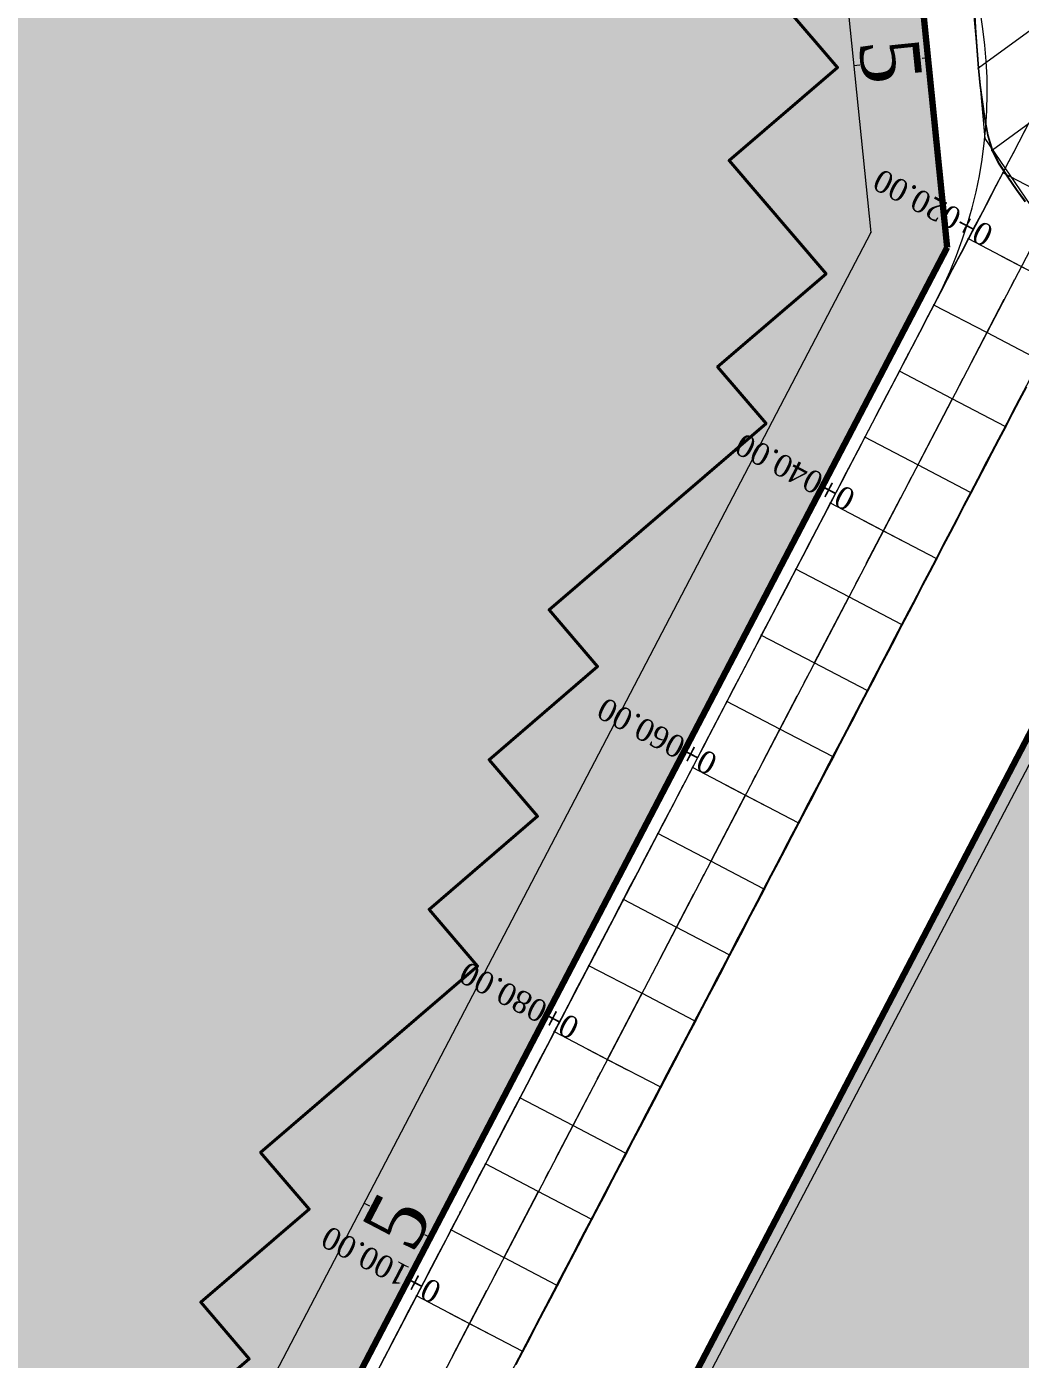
# Model space of a CAD drawing. Header units: metres. Extents: x 478603 to 489313, y 4282657 to 4289463.
# Drawn here: x 479601.3 to 479668, y 4286810.6 to 4286900 of the extents above; entities that cross this region are included whole.
import ezdxf

# ---------------------------------------------------------------- set-up
doc = ezdxf.new("R2010")
doc.units = ezdxf.units.M
for name, color, linetype, lineweight in [('ADAKENARI', 18, 'Continuous', 0), ('EKS_4', 5, 'Continuous', 0), ('EKSENLER', 3, 'Continuous', 0), ('HDA_2', 30, 'Continuous', 0), ('HDA_4', 30, 'Continuous', 0), ('HDO_4', 30, 'Continuous', 0), ('KALDIRIM', 11, 'Continuous', 0), ('KDA_4', 150, 'Continuous', 20), ('KYA_2', 1, 'Continuous', 20), ('KYA_4', 1, 'Continuous', 20), ('KYO_4', 1, 'Continuous', 20), ('PARSEL_ALAN', 254, 'Continuous', 0), ('PARSEL_SERA_ALAN', 9, 'Continuous', 40), ('PL_ALİNMAN', 1, 'Continuous', 0), ('PL_ENKESIT', 1, 'Continuous', 0), ('PL_KM', 4, 'Continuous', 0), ('PL_KMYAZI', 30, 'Continuous', 0), ('RAKORDMAN', 3, 'Continuous', 0), ('REVIZE_ONERI_KAM_SNR', 9, 'Continuous', 0), ('ROL_CEPHE', 1, 'Continuous', 0), ('SEV_KYA_HDA', 3, 'Continuous', 0), ('SEV_KYO_HDO', 3, 'Continuous', 0), ('SEV_YKA_KDA', 3, 'Continuous', 0), ('SNR_PLANONAMAA', 233, 'Continuous', 0), ('SNR_YAPIYAK', 18, 'Continuous', 0), ('YKA_2', 33, 'Continuous', 0), ('YKA_4', 33, 'Continuous', 0), ('YKO_4', 33, 'Continuous', 0)]:
    doc.layers.add(name, color=color, linetype=linetype, lineweight=lineweight)
doc.styles.get("Standard").update_dxf_attribs({"font": 'times.ttf'})

msp = doc.modelspace()

# ---------------------------------------------------------------- hatches: boundary and pattern name
at = {"layer": 'PARSEL_ALAN'}
msp.add_hatch(color=256, dxfattribs=at).paths.add_polyline_path([(479592.622, 4286750.316), (479589.102, 4286749.769), (479566.59, 4286772.315), (479454.724, 4286902.59), (479447.565, 4286913.688), (479444.079, 4286921.745), (479442.798, 4286925.946), (479441.19, 4286934.6), (479436.135, 4286978.831), (479435.986, 4286982.18), (479498.192, 4287101.622), (479503.669, 4287102.188), (479660.515, 4286910.63), (479663.102, 4286885.213)])
at = {"layer": 'PARSEL_SERA_ALAN'}
msp.add_hatch(color=256, dxfattribs=at).paths.add_polyline_path([(479461.798, 4286902.104), (479476.365, 4286914.612), (479447.049, 4286948.753), (479454.332, 4286955.007), (479444.56, 4286966.387), (479451.843, 4286972.641), (479445.329, 4286980.228), (479452.612, 4286986.482), (479449.354, 4286990.275), (479456.638, 4286996.529), (479453.38, 4287000.323), (479460.664, 4287006.577), (479457.406, 4287010.37), (479464.69, 4287016.624), (479461.432, 4287020.418), (479475.999, 4287032.926), (479472.741, 4287036.719), (479487.308, 4287049.227), (479480.793, 4287056.814), (479495.36, 4287069.322), (479492.102, 4287073.116), (479499.386, 4287079.37), (479506.669, 4287085.624), (479594.617, 4286983.203), (479587.334, 4286976.949), (479655.739, 4286897.288), (479648.455, 4286891.034), (479654.97, 4286883.447), (479647.687, 4286877.193), (479650.944, 4286873.4), (479636.378, 4286860.892), (479639.635, 4286857.098), (479632.352, 4286850.844), (479635.609, 4286847.051), (479628.326, 4286840.797), (479631.583, 4286837.003), (479617.016, 4286824.495), (479620.274, 4286820.702), (479612.991, 4286814.447), (479616.248, 4286810.654), (479608.965, 4286804.4), (479612.222, 4286800.607), (479597.655, 4286788.098), (479600.913, 4286784.305), (479593.63, 4286778.051), (479596.887, 4286774.258), (479589.604, 4286768.003), (479576.574, 4286783.177), (479569.291, 4286776.923)])
at = {"layer": 'REVIZE_ONERI_KAM_SNR'}
msp.add_hatch(color=256, dxfattribs=at).paths.add_polyline_path([(480391.367, 4287736.669), (479958.383, 4287021.549), (479846.658, 4286823.222), (479817.89, 4286807.315), (479678.542, 4286593.142), (479667.017, 4286563.363), (479171.867, 4285664.491), (479060.048, 4285423.503), (478955.18, 4285211.94), (478971.566, 4285181.441), (478973.577, 4285138.063), (478896.826, 4284994.408), (478884.265, 4284953.22), (478871.378, 4284822.15), (478829.635, 4284818.294), (478829.635, 4284859.395), (478806.788, 4284865.484), (478716.868, 4284674.346), (478705.555, 4284645.226), (478602.858, 4284697.153), (478665.092, 4284834.557), (478661.843, 4284859.589), (478721.272, 4284982.029), (478734.091, 4284989.859), (478857.784, 4285241.35), (478838.864, 4285277.85), (478831.672, 4285382.601), (478866.605, 4285387.386), (478882.649, 4285289.089), (479341.441, 4286225.895), (479492.419, 4286515.34), (479668.688, 4286852.714), (479834.72, 4287134.358), (480316.151, 4287820.508), (480353.749, 4287856.55), (480321.391, 4287969.422), (480358.639, 4287985.063), (480384.472, 4287906.347), (480463.863, 4288018.438), (480598.658, 4288207.438), (480775.091, 4288481.279), (480856.22, 4288581.77), (481195.87, 4289025.916), (481277.924, 4288967.093), (481191.325, 4288856.625), (480684.777, 4288177.967), (480420.914, 4287781.108), (480447.152, 4287667.529), (480456.56, 4287584.456), (480422.309, 4287581.553), (480417.605, 4287623.09), (480404.486, 4287679.879)])

# ---------------------------------------------------------------- linework, layer by layer
at = {"layer": 'ADAKENARI', "lineweight": 211}
msp.add_line((479660.515, 4286910.63), (479663.102, 4286885.213), dxfattribs=at)
at = {"layer": 'ADAKENARI', "lineweight": 200}
for p, q in [((479663.102, 4286885.213), (479592.622, 4286750.316)), ((479580.553, 4286684.027), (479682.341, 4286878.846))]:
    msp.add_line(p, q, dxfattribs=at)
at = {"layer": 'EKS_4'}
for p in [(479665.753, 4286879.49, 932.781), (479663.438, 4286875.059, 932.855), (479661.123, 4286870.627, 932.929), (479658.807, 4286866.195, 933.003), (479656.492, 4286861.764, 933.077), (479654.177, 4286857.332, 933.151), (479651.861, 4286852.901, 933.225), (479649.546, 4286848.469, 933.299), (479647.23, 4286844.037, 933.373), (479644.915, 4286839.606, 933.448), (479642.6, 4286835.174, 933.522), (479640.284, 4286830.743, 933.596), (479637.969, 4286826.311, 933.67), (479635.654, 4286821.879, 933.744), (479633.338, 4286817.448, 933.818), (479631.023, 4286813.016, 933.892)]:
    msp.add_point(p, dxfattribs=at)
at = {"layer": 'EKSENLER'}
msp.add_line((479677.33, 4286901.648, 932.028), (479567.258, 4286690.972), dxfattribs=at)
at = {"layer": 'HDA_2'}
msp.add_polyline3d([(479664.944, 4286900.769, 931.805), (479665.023, 4286899.588, 931.846), (479665.099, 4286898.405, 931.887), (479665.19, 4286897.235, 931.928), (479665.314, 4286896.092, 931.972), (479665.46, 4286894.966, 932.016), (479665.625, 4286893.854, 932.058), (479665.828, 4286892.764, 932.101), (479666.126, 4286891.731, 932.142), (479666.598, 4286890.803, 932.195), (479667.163, 4286889.934, 932.249), (479667.755, 4286889.095, 932.302), (479668.34, 4286888.287, 932.353)], dxfattribs=at)
for p in [(479665.19, 4286897.235, 931.928), (479666.126, 4286891.731, 932.142)]:
    msp.add_point(p, dxfattribs=at)
at = {"layer": 'HDA_4'}
for points in [[(479667.19, 4286890.899, 932.516), (479666.83, 4286890.21, 932.502), (479666.367, 4286889.324, 932.517), (479665.904, 4286888.438, 932.532), (479665.441, 4286887.551, 932.547), (479664.978, 4286886.665, 932.562), (479664.515, 4286885.779, 932.576), (479664.052, 4286884.892, 932.591), (479663.589, 4286884.006, 932.606), (479663.125, 4286883.12, 932.621), (479662.662, 4286882.233, 932.636), (479662.199, 4286881.347, 932.651), (479661.798, 4286880.58, 932.693)], [(479643.927, 4286846.374, 933.255), (479643.676, 4286845.894, 933.243), (479643.213, 4286845.008, 933.258), (479642.75, 4286844.122, 933.273), (479642.287, 4286843.235, 933.288), (479641.824, 4286842.349, 933.303), (479641.361, 4286841.463, 933.318), (479640.898, 4286840.576, 933.332), (479640.435, 4286839.69, 933.347), (479639.972, 4286838.804, 933.362), (479639.509, 4286837.917, 933.377), (479639.046, 4286837.031, 933.392), (479638.582, 4286836.145, 933.406), (479638.119, 4286835.258, 933.421), (479637.656, 4286834.372, 933.436), (479637.193, 4286833.486, 933.451), (479636.73, 4286832.6, 933.466), (479636.267, 4286831.713, 933.481), (479635.804, 4286830.827, 933.495), (479635.341, 4286829.941, 933.51), (479634.878, 4286829.054, 933.525), (479634.415, 4286828.168, 933.54), (479633.952, 4286827.282, 933.555), (479633.489, 4286826.395, 933.57), (479633.026, 4286825.509, 933.584), (479632.562, 4286824.623, 933.599), (479632.099, 4286823.736, 933.614), (479632.071, 4286823.681, 933.617)]]:
    msp.add_polyline3d(points, dxfattribs=at)
for p in [(479666.83, 4286890.21, 932.502), (479664.515, 4286885.779, 932.576), (479662.199, 4286881.347, 932.651), (479643.676, 4286845.894, 933.243), (479641.361, 4286841.463, 933.318), (479639.046, 4286837.031, 933.392), (479636.73, 4286832.6, 933.466), (479634.415, 4286828.168, 933.54), (479632.099, 4286823.736, 933.614)]:
    msp.add_point(p, dxfattribs=at)
at = {"layer": 'HDO_4'}
msp.add_polyline3d([(479668.381, 4286875.861, 932.68), (479667.918, 4286874.974, 932.695), (479667.455, 4286874.088, 932.71), (479666.992, 4286873.202, 932.725), (479666.529, 4286872.315, 932.74), (479666.066, 4286871.429, 932.754), (479665.603, 4286870.543, 932.769), (479665.14, 4286869.656, 932.784), (479664.677, 4286868.77, 932.799), (479664.214, 4286867.884, 932.814), (479663.751, 4286866.997, 932.828), (479663.288, 4286866.111, 932.843), (479662.825, 4286865.225, 932.858), (479662.361, 4286864.338, 932.873), (479661.898, 4286863.452, 932.888), (479661.435, 4286862.566, 932.903), (479660.972, 4286861.679, 932.917), (479660.509, 4286860.793, 932.932), (479660.046, 4286859.907, 932.947), (479659.583, 4286859.02, 932.962), (479659.12, 4286858.134, 932.977), (479658.657, 4286857.248, 932.991), (479658.194, 4286856.362, 933.006), (479657.731, 4286855.475, 933.021), (479657.268, 4286854.589, 933.036), (479656.805, 4286853.703, 933.051), (479656.341, 4286852.816, 933.066), (479655.878, 4286851.93, 933.08), (479655.415, 4286851.044, 933.095), (479654.952, 4286850.157, 933.11), (479654.489, 4286849.271, 933.125), (479654.026, 4286848.385, 933.14), (479653.563, 4286847.498, 933.154), (479653.1, 4286846.612, 933.169), (479652.637, 4286845.726, 933.184), (479652.174, 4286844.839, 933.199), (479651.711, 4286843.953, 933.214), (479651.248, 4286843.067, 933.229), (479650.785, 4286842.18, 933.243), (479650.321, 4286841.294, 933.258), (479649.858, 4286840.408, 933.273), (479649.395, 4286839.521, 933.288), (479648.932, 4286838.635, 933.303), (479648.469, 4286837.749, 933.318), (479648.006, 4286836.863, 933.332), (479647.543, 4286835.976, 933.347), (479647.08, 4286835.09, 933.362), (479646.617, 4286834.204, 933.377), (479646.154, 4286833.317, 933.392), (479645.691, 4286832.431, 933.406), (479645.228, 4286831.545, 933.421), (479644.765, 4286830.658, 933.436), (479644.301, 4286829.772, 933.451), (479643.838, 4286828.886, 933.466), (479643.375, 4286827.999, 933.481), (479642.912, 4286827.113, 933.495), (479642.449, 4286826.227, 933.51), (479641.986, 4286825.34, 933.525), (479641.523, 4286824.454, 933.54), (479641.06, 4286823.568, 933.555), (479640.597, 4286822.681, 933.57), (479640.134, 4286821.795, 933.584), (479639.671, 4286820.909, 933.599), (479639.208, 4286820.022, 933.614), (479638.745, 4286819.136, 933.629), (479638.281, 4286818.25, 933.644), (479637.818, 4286817.364, 933.658), (479637.355, 4286816.477, 933.673), (479636.892, 4286815.591, 933.688), (479636.429, 4286814.705, 933.703), (479635.966, 4286813.818, 933.718), (479635.503, 4286812.932, 933.732), (479635.04, 4286812.046, 933.747), (479634.577, 4286811.159, 933.762), (479634.114, 4286810.273, 933.777)], dxfattribs=at)
for p in [(479666.992, 4286873.202, 932.725), (479664.677, 4286868.77, 932.799), (479662.361, 4286864.338, 932.873), (479660.046, 4286859.907, 932.947), (479657.731, 4286855.475, 933.021), (479655.415, 4286851.044, 933.095), (479653.1, 4286846.612, 933.169), (479650.785, 4286842.18, 933.243), (479648.469, 4286837.749, 933.318), (479646.154, 4286833.317, 933.392), (479643.838, 4286828.886, 933.466), (479641.523, 4286824.454, 933.54), (479639.208, 4286820.022, 933.614), (479636.892, 4286815.591, 933.688), (479634.577, 4286811.159, 933.762)]:
    msp.add_point(p, dxfattribs=at)
at = {"layer": 'KALDIRIM'}
for p, q in [((479662.324, 4286881.564), (479563.713, 4286692.825)), ((479670.164, 4286879.293), (479570.804, 4286689.12))]:
    msp.add_line(p, q, dxfattribs=at)
msp.add_arc((479635.317, 4286895.674), 30.471, 332.41422, 39.31021, dxfattribs=at)
at = {"layer": 'KDA_4'}
for points in [[(479660.535, 4286878.139, 932.754), (479660.445, 4286877.969, 932.744), (479660.351, 4286877.792, 932.733), (479660.246, 4286877.593, 932.721), (479660.11, 4286877.334, 932.706), (479659.889, 4286876.913, 932.68), (479659.512, 4286876.193, 932.68), (479659.05, 4286875.312, 932.68), (479658.559, 4286874.374, 932.68), (479658.061, 4286873.422, 932.68), (479657.57, 4286872.483, 932.681), (479657.095, 4286871.576, 932.683), (479656.631, 4286870.689, 932.684), (479656.171, 4286869.81, 932.686), (479655.712, 4286868.932, 932.688), (479655.252, 4286868.053, 932.69), (479654.79, 4286867.17, 932.706), (479654.327, 4286866.283, 932.722), (479653.863, 4286865.396, 932.738), (479653.4, 4286864.509, 932.753), (479652.937, 4286863.621, 932.769), (479652.474, 4286862.734, 932.802), (479652.011, 4286861.846, 932.834), (479651.548, 4286860.959, 932.866), (479651.086, 4286860.072, 932.898), (479650.625, 4286859.188, 932.931), (479650.166, 4286858.307, 932.959), (479649.708, 4286857.428, 932.988), (479649.248, 4286856.547, 933.017), (479648.785, 4286855.66, 933.046), (479648.313, 4286854.754, 933.076), (479647.822, 4286853.816, 933.085), (479647.326, 4286852.867, 933.094), (479646.836, 4286851.931, 933.104), (479646.376, 4286851.05, 933.112), (479645.996, 4286850.324, 933.12), (479645.767, 4286849.884, 933.159), (479645.62, 4286849.6, 933.185), (479645.503, 4286849.373, 933.205), (479645.396, 4286849.167, 933.224), (479645.293, 4286848.968, 933.242)], [(479630.45, 4286820.557, 933.717), (479630.356, 4286820.379, 933.709), (479630.258, 4286820.195, 933.7), (479630.15, 4286819.989, 933.69), (479630.011, 4286819.725, 933.678), (479629.789, 4286819.302, 933.658), (479629.415, 4286818.587, 933.665), (479628.958, 4286817.713, 933.674), (479628.471, 4286816.782, 933.684), (479627.973, 4286815.829, 933.694), (479627.473, 4286814.871, 933.704), (479626.97, 4286813.909, 933.726), (479626.472, 4286812.956, 933.748), (479625.986, 4286812.024, 933.769), (479625.53, 4286811.151, 933.789), (479625.159, 4286810.439, 933.805), (479624.942, 4286810.023, 933.84), (479624.81, 4286809.769, 933.862), (479624.709, 4286809.573, 933.878), (479624.618, 4286809.398, 933.892), (479624.532, 4286809.231, 933.906)]]:
    msp.add_polyline3d(points, dxfattribs=at)
for p in [(479659.889, 4286876.913, 932.68), (479657.57, 4286872.483, 932.681), (479655.252, 4286868.053, 932.69), (479652.937, 4286863.621, 932.769), (479650.625, 4286859.188, 932.931), (479648.313, 4286854.754, 933.076), (479645.996, 4286850.324, 933.12), (479629.789, 4286819.302, 933.658), (479627.473, 4286814.871, 933.704)]:
    msp.add_point(p, dxfattribs=at)
at = {"layer": 'KYA_2'}
msp.add_polyline3d([(479664.928, 4286900.757, 932.016), (479665.006, 4286899.576, 932.058), (479665.082, 4286898.393, 932.101), (479665.173, 4286897.222, 932.144), (479665.295, 4286896.078, 932.2), (479665.44, 4286894.952, 932.256), (479665.604, 4286893.839, 932.311), (479665.806, 4286892.748, 932.366), (479666.103, 4286891.715, 932.419), (479666.576, 4286890.787, 932.463), (479667.142, 4286889.919, 932.507), (479667.735, 4286889.08, 932.551), (479668.32, 4286888.273, 932.594)], dxfattribs=at)
for p in [(479665.173, 4286897.222, 932.144), (479666.103, 4286891.715, 932.419)]:
    msp.add_point(p, dxfattribs=at)
at = {"layer": 'KYA_4'}
for points in [[(479668.59, 4286893.557, 932.496), (479668.25, 4286892.912, 932.501), (479667.91, 4286892.266, 932.506), (479667.565, 4286891.612, 932.511), (479667.211, 4286890.939, 932.516), (479666.828, 4286890.211, 932.522), (479666.395, 4286889.384, 932.544), (479665.933, 4286888.503, 932.568), (479665.461, 4286887.602, 932.593), (479664.986, 4286886.693, 932.617), (479664.509, 4286885.782, 932.642), (479664.032, 4286884.867, 932.649), (479663.556, 4286883.955, 932.655), (479663.084, 4286883.051, 932.661), (479662.625, 4286882.169, 932.668), (479662.197, 4286881.348, 932.674), (479661.83, 4286880.64, 932.691), (479661.495, 4286879.993, 932.708), (479661.171, 4286879.369, 932.723), (479660.852, 4286878.753, 932.739), (479660.535, 4286878.139, 932.754)], [(479645.293, 4286848.968, 933.242), (479644.986, 4286848.385, 933.245), (479644.677, 4286847.799, 933.248), (479644.364, 4286847.204, 933.25), (479644.037, 4286846.584, 933.253), (479643.675, 4286845.895, 933.257), (479643.248, 4286845.079, 933.28), (479642.785, 4286844.196, 933.305), (479642.309, 4286843.288, 933.33), (479641.831, 4286842.374, 933.356), (479641.355, 4286841.466, 933.382), (479640.887, 4286840.571, 933.405), (479640.423, 4286839.685, 933.428), (479639.96, 4286838.802, 933.451), (479639.498, 4286837.919, 933.474), (479639.036, 4286837.036, 933.497), (479638.574, 4286836.15, 933.506), (479638.111, 4286835.263, 933.514), (479637.648, 4286834.376, 933.523), (479637.186, 4286833.489, 933.531), (479636.724, 4286832.603, 933.54), (479636.262, 4286831.719, 933.548), (479635.801, 4286830.835, 933.557), (479635.34, 4286829.951, 933.565), (479634.878, 4286829.064, 933.574), (479634.411, 4286828.17, 933.582), (479633.937, 4286827.262, 933.589), (479633.461, 4286826.349, 933.596), (479632.988, 4286825.443, 933.603), (479632.527, 4286824.558, 933.609), (479632.099, 4286823.736, 933.615), (479631.733, 4286823.032, 933.638), (479631.4, 4286822.391, 933.658), (479631.08, 4286821.773, 933.678), (479630.764, 4286821.164, 933.698), (479630.45, 4286820.557, 933.717)]]:
    msp.add_polyline3d(points, dxfattribs=at)
for p in [(479666.828, 4286890.211, 932.522), (479664.509, 4286885.782, 932.642), (479662.197, 4286881.348, 932.674), (479643.675, 4286845.895, 933.257), (479641.355, 4286841.466, 933.382), (479639.036, 4286837.036, 933.497), (479636.724, 4286832.603, 933.54), (479634.411, 4286828.17, 933.582), (479632.099, 4286823.736, 933.615)]:
    msp.add_point(p, dxfattribs=at)
at = {"layer": 'KYO_4'}
msp.add_polyline3d([(479668.421, 4286875.84, 933.126), (479667.957, 4286874.954, 933.129), (479667.493, 4286874.068, 933.133), (479667.029, 4286873.183, 933.136), (479666.565, 4286872.296, 933.152), (479666.102, 4286871.41, 933.167), (479665.639, 4286870.524, 933.183), (479665.176, 4286869.637, 933.198), (479664.714, 4286868.751, 933.214), (479664.251, 4286867.864, 933.234), (479663.788, 4286866.978, 933.253), (479663.326, 4286866.091, 933.273), (479662.863, 4286865.205, 933.293), (479662.4, 4286864.318, 933.312), (479661.938, 4286863.432, 933.331), (479661.475, 4286862.545, 933.349), (479661.012, 4286861.659, 933.367), (479660.549, 4286860.772, 933.385), (479660.087, 4286859.886, 933.403), (479659.624, 4286858.999, 933.42), (479659.161, 4286858.113, 933.436), (479658.697, 4286857.227, 933.453), (479658.235, 4286856.34, 933.469), (479657.772, 4286855.454, 933.486), (479657.31, 4286854.567, 933.511), (479656.848, 4286853.68, 933.537), (479656.386, 4286852.793, 933.563), (479655.924, 4286851.906, 933.589), (479655.461, 4286851.02, 933.614), (479654.998, 4286850.133, 933.627), (479654.535, 4286849.247, 933.639), (479654.072, 4286848.361, 933.651), (479653.608, 4286847.475, 933.663), (479653.145, 4286846.589, 933.675), (479652.682, 4286845.702, 933.691), (479652.219, 4286844.816, 933.707), (479651.756, 4286843.93, 933.723), (479651.293, 4286843.043, 933.739), (479650.83, 4286842.157, 933.755), (479650.367, 4286841.27, 933.773), (479649.904, 4286840.384, 933.79), (479649.441, 4286839.497, 933.808), (479648.979, 4286838.611, 933.826), (479648.516, 4286837.724, 933.843), (479648.053, 4286836.838, 933.861), (479647.59, 4286835.952, 933.878), (479647.127, 4286835.065, 933.895), (479646.664, 4286834.179, 933.912), (479646.201, 4286833.292, 933.929), (479645.738, 4286832.406, 933.943), (479645.275, 4286831.52, 933.956), (479644.812, 4286830.634, 933.969), (479644.349, 4286829.747, 933.982), (479643.885, 4286828.861, 933.995), (479643.422, 4286827.975, 934.004), (479642.958, 4286827.089, 934.012), (479642.494, 4286826.203, 934.02), (479642.031, 4286825.317, 934.028), (479641.567, 4286824.431, 934.037), (479641.104, 4286823.545, 934.05), (479640.641, 4286822.659, 934.063), (479640.177, 4286821.772, 934.077), (479639.714, 4286820.886, 934.09), (479639.251, 4286820, 934.104), (479638.788, 4286819.114, 934.112), (479638.324, 4286818.228, 934.121), (479637.861, 4286817.342, 934.13), (479637.397, 4286816.455, 934.139), (479636.933, 4286815.57, 934.148), (479636.469, 4286814.684, 934.149), (479636.004, 4286813.798, 934.15), (479635.54, 4286812.913, 934.152), (479635.076, 4286812.027, 934.153), (479634.612, 4286811.141, 934.154), (479634.149, 4286810.255, 934.175)], dxfattribs=at)
for p in [(479667.029, 4286873.183, 933.136), (479664.714, 4286868.751, 933.214), (479662.4, 4286864.318, 933.312), (479660.087, 4286859.886, 933.403), (479657.772, 4286855.454, 933.486), (479655.461, 4286851.02, 933.614), (479653.145, 4286846.589, 933.675), (479650.83, 4286842.157, 933.755), (479648.516, 4286837.724, 933.843), (479646.201, 4286833.292, 933.929), (479643.885, 4286828.861, 933.995), (479641.567, 4286824.431, 934.037), (479639.251, 4286820, 934.104), (479636.933, 4286815.57, 934.148), (479634.612, 4286811.141, 934.154)]:
    msp.add_point(p, dxfattribs=at)
at = {"layer": 'PARSEL_ALAN'}
for points in [[(479592.622, 4286750.316, 934.496), (479589.102, 4286749.769, 934.2), (479566.59, 4286772.315, 931.194), (479454.724, 4286902.59, 926.344), (479447.565, 4286913.688, 925.593), (479444.079, 4286921.745, 925.17), (479442.798, 4286925.946, 924.923), (479441.19, 4286934.6, 924.694), (479436.135, 4286978.831, 924.104), (479435.986, 4286982.18, 924.175), (479498.192, 4287101.622, 916.728), (479503.669, 4287102.188, 917.707), (479660.515, 4286910.63, 931.541), (479663.102, 4286885.213, 932.593), (479592.622, 4286750.316, 934.496)], [(479592.622, 4286750.316, 0), (479589.102, 4286749.769, 0), (479566.59, 4286772.315, 0), (479454.724, 4286902.59, 0), (479447.565, 4286913.688, 0), (479444.079, 4286921.745, 0), (479442.798, 4286925.946, 0), (479441.19, 4286934.6, 0), (479436.135, 4286978.831, 0), (479435.986, 4286982.18, 0), (479498.192, 4287101.622, 0), (479503.669, 4287102.188, 0), (479660.515, 4286910.63, 0), (479663.102, 4286885.213, 0), (479592.622, 4286750.316, 0)]]:
    msp.add_polyline3d(points, close=True, dxfattribs=at)
at = {"layer": 'PARSEL_SERA_ALAN'}
msp.add_polyline3d([(479587.334, 4286976.949, 0), (479655.739, 4286897.288, 0), (479648.455, 4286891.034, 0), (479654.97, 4286883.447, 0), (479647.687, 4286877.193, 0), (479650.944, 4286873.4, 0), (479636.378, 4286860.892, 0), (479639.635, 4286857.098, 0), (479632.352, 4286850.844, 0), (479635.609, 4286847.051, 0), (479628.326, 4286840.797, 0), (479631.583, 4286837.003, 0), (479617.016, 4286824.495, 0), (479620.274, 4286820.702, 0), (479612.991, 4286814.447, 0), (479616.248, 4286810.654, 0), (479608.965, 4286804.4, 0), (479612.222, 4286800.607, 0), (479597.655, 4286788.098, 0)], dxfattribs=at)
msp.add_polyline3d([(479587.334, 4286976.949, 0), (479655.739, 4286897.288, 0), (479648.455, 4286891.034, 0), (479654.97, 4286883.447, 0), (479647.687, 4286877.193, 0), (479650.944, 4286873.4, 0), (479636.378, 4286860.892, 0), (479639.635, 4286857.098, 0), (479632.352, 4286850.844, 0), (479635.609, 4286847.051, 0), (479628.326, 4286840.797, 0), (479631.583, 4286837.003, 0), (479617.016, 4286824.495, 0), (479620.274, 4286820.702, 0), (479612.991, 4286814.447, 0), (479616.248, 4286810.654, 0), (479608.965, 4286804.4, 0), (479612.222, 4286800.607, 0), (479597.655, 4286788.098, 0)], dxfattribs=at)
at = {"layer": 'PL_ALİNMAN'}
for p, q in [((479667.606, 4286883.035), (479667.374, 4286882.592)), ((479666.911, 4286881.706), (479664.596, 4286877.274)), ((479664.133, 4286876.388), (479663.901, 4286875.945)), ((479663.438, 4286875.059), (479661.123, 4286870.627)), ((479660.66, 4286869.741), (479660.428, 4286869.297)), ((479659.965, 4286868.411), (479657.65, 4286863.98)), ((479657.187, 4286863.093), (479656.955, 4286862.65)), ((479656.492, 4286861.764), (479654.177, 4286857.332)), ((479653.713, 4286856.446), (479653.482, 4286856.003)), ((479653.019, 4286855.116), (479650.703, 4286850.685)), ((479650.24, 4286849.798), (479650.009, 4286849.355)), ((479649.546, 4286848.469), (479647.23, 4286844.037)), ((479646.767, 4286843.151), (479646.536, 4286842.708)), ((479646.073, 4286841.822), (479643.757, 4286837.39)), ((479643.294, 4286836.504), (479643.063, 4286836.061)), ((479642.6, 4286835.174), (479640.284, 4286830.743)), ((479639.821, 4286829.856), (479639.59, 4286829.413)), ((479639.127, 4286828.527), (479636.811, 4286824.095)), ((479636.348, 4286823.209), (479636.117, 4286822.766)), ((479635.654, 4286821.879), (479633.338, 4286817.448)), ((479632.875, 4286816.561), (479632.644, 4286816.118)), ((479632.18, 4286815.232), (479629.865, 4286810.8))]:
    msp.add_line(p, q, dxfattribs=at)
at = {"layer": 'PL_ENKESIT'}
for points in [[(479694.967, 4286918.913, 932.155), (479694.929, 4286918.886, 931.689), (479694.921, 4286918.88, 931.739), (479675.225, 4286904.54, 932.226), (479665.198, 4286897.241, 931.978), (479665.19, 4286897.235, 931.928), (479665.173, 4286897.222, 932.144)], [(479688.571, 4286908.072, 932.542), (479688.542, 4286908.051, 932.183), (479688.534, 4286908.046, 932.233), (479678.168, 4286900.498, 932.49), (479666.134, 4286891.737, 932.192), (479666.126, 4286891.731, 932.142), (479666.103, 4286891.715, 932.419)], [(479673.967, 4286886.481, 932.825), (479673.938, 4286886.496, 932.502), (479673.93, 4286886.501, 932.552), (479670.384, 4286888.353, 932.632), (479666.839, 4286890.206, 932.552), (479666.83, 4286890.21, 932.502), (479666.828, 4286890.211, 932.522)], [(479671.665, 4286882.043, 933.053), (479671.623, 4286882.065, 932.576), (479671.614, 4286882.069, 932.626), (479668.069, 4286883.922, 932.706), (479664.524, 4286885.774, 932.626), (479664.515, 4286885.779, 932.576), (479664.509, 4286885.782, 932.642)], [(479669.349, 4286877.611, 933.12), (479669.308, 4286877.633, 932.651), (479669.299, 4286877.638, 932.701), (479665.753, 4286879.49, 932.781), (479662.208, 4286881.342, 932.701), (479662.199, 4286881.347, 932.651), (479662.197, 4286881.348, 932.674)], [(479667.029, 4286873.183, 933.136), (479666.992, 4286873.202, 932.725), (479666.983, 4286873.206, 932.775), (479663.438, 4286875.059, 932.855), (479659.893, 4286876.911, 932.775), (479659.889, 4286876.913, 932.68)], [(479664.714, 4286868.751, 933.214), (479664.677, 4286868.77, 932.799), (479664.668, 4286868.775, 932.849), (479661.123, 4286870.627, 932.929), (479657.577, 4286872.479, 932.849), (479657.57, 4286872.483, 932.681)], [(479662.4, 4286864.318, 933.312), (479662.361, 4286864.338, 932.873), (479662.353, 4286864.343, 932.923), (479658.807, 4286866.195, 933.003), (479655.262, 4286868.048, 932.923), (479655.252, 4286868.053, 932.69)], [(479660.087, 4286859.886, 933.403), (479660.046, 4286859.907, 932.947), (479660.037, 4286859.911, 932.997), (479656.492, 4286861.764, 933.077), (479652.947, 4286863.616, 932.997), (479652.937, 4286863.621, 932.769)], [(479657.772, 4286855.454, 933.486), (479657.731, 4286855.475, 933.021), (479657.722, 4286855.48, 933.071), (479654.177, 4286857.332, 933.151), (479650.631, 4286859.184, 933.071), (479650.625, 4286859.188, 932.931)], [(479655.461, 4286851.02, 933.614), (479655.415, 4286851.044, 933.095), (479655.406, 4286851.048, 933.145), (479651.861, 4286852.901, 933.225), (479648.316, 4286854.753, 933.145), (479648.313, 4286854.754, 933.076)], [(479653.145, 4286846.589, 933.675), (479653.1, 4286846.612, 933.169), (479653.091, 4286846.617, 933.219), (479649.546, 4286848.469, 933.299), (479646.001, 4286850.321, 933.219), (479645.996, 4286850.324, 933.12)], [(479650.83, 4286842.157, 933.755), (479650.785, 4286842.18, 933.243), (479650.776, 4286842.185, 933.293), (479647.23, 4286844.037, 933.373), (479643.685, 4286845.89, 933.293), (479643.676, 4286845.894, 933.243), (479643.675, 4286845.895, 933.257)], [(479648.516, 4286837.724, 933.843), (479648.469, 4286837.749, 933.318), (479648.46, 4286837.753, 933.367), (479644.915, 4286839.606, 933.448), (479641.37, 4286841.458, 933.367), (479641.361, 4286841.463, 933.318), (479641.355, 4286841.466, 933.382)], [(479646.201, 4286833.292, 933.929), (479646.154, 4286833.317, 933.392), (479646.145, 4286833.322, 933.442), (479642.6, 4286835.174, 933.522), (479639.054, 4286837.026, 933.442), (479639.046, 4286837.031, 933.392), (479639.036, 4286837.036, 933.497)], [(479643.885, 4286828.861, 933.995), (479643.838, 4286828.886, 933.466), (479643.83, 4286828.89, 933.516), (479640.284, 4286830.743, 933.596), (479636.739, 4286832.595, 933.516), (479636.73, 4286832.6, 933.466), (479636.724, 4286832.603, 933.54)], [(479641.567, 4286824.431, 934.037), (479641.523, 4286824.454, 933.54), (479641.514, 4286824.459, 933.59), (479637.969, 4286826.311, 933.67), (479634.424, 4286828.163, 933.59), (479634.415, 4286828.168, 933.54), (479634.411, 4286828.17, 933.582)], [(479639.251, 4286820, 934.104), (479639.208, 4286820.022, 933.614), (479639.199, 4286820.027, 933.664), (479635.654, 4286821.879, 933.744), (479632.108, 4286823.732, 933.664), (479632.099, 4286823.736, 933.614), (479632.099, 4286823.736, 933.615)], [(479636.933, 4286815.57, 934.148), (479636.892, 4286815.591, 933.688), (479636.883, 4286815.596, 933.738), (479633.338, 4286817.448, 933.818), (479629.793, 4286819.3, 933.738), (479629.789, 4286819.302, 933.658)], [(479634.612, 4286811.141, 934.154), (479634.577, 4286811.159, 933.762), (479634.568, 4286811.164, 933.812), (479631.023, 4286813.016, 933.892), (479627.477, 4286814.869, 933.812), (479627.473, 4286814.871, 933.704)]]:
    msp.add_polyline3d(points, dxfattribs=at)
at = {"layer": 'PL_KM'}
for p, q in [((479666.739, 4286884.616), (479669.398, 4286883.227)), ((479657.478, 4286866.89), (479660.137, 4286865.501)), ((479648.216, 4286849.164), (479650.875, 4286847.774)), ((479638.955, 4286831.437), (479641.614, 4286830.048)), ((479629.693, 4286813.711), (479632.352, 4286812.322))]:
    msp.add_line(p, q, dxfattribs=at)
at = {"layer": 'RAKORDMAN'}
for p, q in [((479664.575, 4286904.184, 673.382), (479665.624, 4286892.516, 710.501)), ((479665.624, 4286892.516, 710.501), (479672.726, 4286882.069, 634.832))]:
    msp.add_line(p, q, dxfattribs=at)
msp.add_point((479665.624, 4286892.516, 710.501), dxfattribs=at)
at = {"layer": 'REVIZE_ONERI_KAM_SNR'}
msp.add_polyline3d([(479492.419, 4286515.34, 0), (479668.688, 4286852.714, 0), (479834.72, 4287134.358, 0), (480316.151, 4287820.508, 0), (480353.749, 4287856.55, 0), (480321.391, 4287969.422, 0), (480358.639, 4287985.063, 0), (480384.472, 4287906.347, 0), (480463.863, 4288018.438, 0)], dxfattribs=at)
msp.add_polyline3d([(479492.419, 4286515.34, 0), (479668.688, 4286852.714, 0), (479834.72, 4287134.358, 0), (480316.151, 4287820.508, 0), (480353.749, 4287856.55, 0), (480321.391, 4287969.422, 0), (480358.639, 4287985.063, 0), (480384.472, 4287906.347, 0), (480463.863, 4288018.438, 0)], dxfattribs=at)
msp.add_polyline3d([(479492.419, 4286515.34, 0), (479668.688, 4286852.714, 0), (479834.72, 4287134.358, 0), (480316.151, 4287820.508, 0), (480353.749, 4287856.55, 0), (480321.391, 4287969.422, 0), (480358.639, 4287985.063, 0), (480384.472, 4287906.347, 0), (480463.863, 4288018.438, 0)], dxfattribs=at)
at = {"layer": 'ROL_CEPHE'}
for p, q in [((479656.834, 4286897.413), (479657.232, 4286897.453)), ((479661.809, 4286897.919), (479661.411, 4286897.879)), ((479623.963, 4286821.098), (479624.317, 4286820.913)), ((479628.394, 4286818.783), (479628.04, 4286818.968))]:
    msp.add_line(p, q, dxfattribs=at)
at = {"layer": 'SEV_KYA_HDA'}
for p, q in [((479665.082, 4286898.393, 932.101), (479665.09, 4286898.399, 931.994)), ((479665.296, 4286896.075, 932.201), (479665.314, 4286896.088, 931.972)), ((479665.607, 4286893.827, 932.312), (479665.617, 4286893.835, 932.185)), ((479666.103, 4286891.715, 932.419), (479666.126, 4286891.731, 932.142)), ((479666.364, 4286889.326, 932.546), (479666.367, 4286889.324, 932.517)), ((479667.107, 4286889.972, 932.505), (479667.118, 4286889.98, 932.375)), ((479665.436, 4286887.554, 932.594), (479665.438, 4286887.553, 932.57)), ((479664.509, 4286885.782, 932.642), (479664.515, 4286885.779, 932.576)), ((479663.584, 4286884.009, 932.655), (479663.586, 4286884.007, 932.63)), ((479662.659, 4286882.235, 932.667), (479662.662, 4286882.233, 932.636)), ((479643.211, 4286845.009, 933.282), (479643.212, 4286845.009, 933.27)), ((479642.283, 4286843.238, 933.332), (479642.287, 4286843.235, 933.288)), ((479641.355, 4286841.466, 933.382), (479641.358, 4286841.464, 933.35)), ((479640.427, 4286839.694, 933.428), (479640.435, 4286839.69, 933.347)), ((479639.5, 4286837.922, 933.474), (479639.504, 4286837.92, 933.425)), ((479638.573, 4286836.15, 933.506), (479638.582, 4286836.145, 933.406)), ((479637.648, 4286834.376, 933.523), (479637.652, 4286834.374, 933.479)), ((479636.724, 4286832.603, 933.54), (479636.73, 4286832.6, 933.466)), ((479635.799, 4286830.83, 933.557), (479635.801, 4286830.828, 933.526)), ((479634.874, 4286829.057, 933.574), (479634.878, 4286829.054, 933.525)), ((479633.949, 4286827.283, 933.589), (479633.95, 4286827.282, 933.572)), ((479633.024, 4286825.51, 933.602), (479633.026, 4286825.509, 933.584)), ((479632.099, 4286823.736, 933.615), (479632.099, 4286823.736, 933.615))]:
    msp.add_line(p, q, dxfattribs=at)
at = {"layer": 'SEV_KYO_HDO'}
for p, q in [((479667.957, 4286874.954, 933.129), (479667.918, 4286874.974, 932.695)), ((479667.029, 4286873.183, 933.136), (479667.01, 4286873.192, 932.93)), ((479666.102, 4286871.41, 933.167), (479666.066, 4286871.429, 932.754)), ((479665.176, 4286869.637, 933.198), (479665.158, 4286869.647, 932.991)), ((479664.251, 4286867.864, 933.234), (479664.214, 4286867.884, 932.814)), ((479663.326, 4286866.091, 933.273), (479663.307, 4286866.101, 933.058)), ((479662.4, 4286864.318, 933.312), (479662.361, 4286864.338, 932.873)), ((479661.475, 4286862.545, 933.349), (479661.455, 4286862.555, 933.126)), ((479660.549, 4286860.772, 933.385), (479660.509, 4286860.793, 932.932)), ((479659.624, 4286858.999, 933.42), (479659.603, 4286859.01, 933.191)), ((479658.697, 4286857.227, 933.453), (479658.657, 4286857.248, 932.991)), ((479657.772, 4286855.454, 933.486), (479657.751, 4286855.464, 933.253)), ((479656.848, 4286853.68, 933.537), (479656.805, 4286853.703, 933.051)), ((479655.924, 4286851.906, 933.589), (479655.901, 4286851.918, 933.335)), ((479654.998, 4286850.133, 933.627), (479654.952, 4286850.157, 933.11)), ((479654.072, 4286848.361, 933.651), (479654.049, 4286848.373, 933.395)), ((479653.145, 4286846.589, 933.675), (479653.1, 4286846.612, 933.169)), ((479652.219, 4286844.816, 933.707), (479652.196, 4286844.828, 933.453)), ((479651.293, 4286843.043, 933.739), (479651.248, 4286843.067, 933.229)), ((479650.367, 4286841.27, 933.773), (479650.344, 4286841.282, 933.515)), ((479649.441, 4286839.497, 933.808), (479649.395, 4286839.521, 933.288)), ((479648.516, 4286837.724, 933.843), (479648.492, 4286837.737, 933.58)), ((479647.59, 4286835.952, 933.878), (479647.543, 4286835.976, 933.347)), ((479646.664, 4286834.179, 933.912), (479646.641, 4286834.191, 933.644)), ((479645.738, 4286832.406, 933.943), (479645.691, 4286832.431, 933.406)), ((479644.812, 4286830.634, 933.969), (479644.788, 4286830.646, 933.703)), ((479643.885, 4286828.861, 933.995), (479643.838, 4286828.886, 933.466)), ((479642.958, 4286827.089, 934.012), (479642.935, 4286827.101, 933.754)), ((479642.031, 4286825.317, 934.028), (479641.986, 4286825.34, 933.525)), ((479641.104, 4286823.545, 934.05), (479641.082, 4286823.556, 933.802)), ((479640.177, 4286821.772, 934.077), (479640.134, 4286821.795, 933.584)), ((479639.251, 4286820, 934.104), (479639.229, 4286820.011, 933.859)), ((479638.324, 4286818.228, 934.121), (479638.281, 4286818.25, 933.644)), ((479637.397, 4286816.455, 934.139), (479637.376, 4286816.466, 933.906)), ((479636.469, 4286814.684, 934.149), (479636.429, 4286814.705, 933.703)), ((479635.54, 4286812.913, 934.152), (479635.521, 4286812.922, 933.942)), ((479634.612, 4286811.141, 934.154), (479634.577, 4286811.159, 933.762))]:
    msp.add_line(p, q, dxfattribs=at)
at = {"layer": 'SEV_YKA_KDA'}
for p, q in [((479659.893, 4286876.911, 932.775), (479659.891, 4286876.912, 932.727)), ((479658.967, 4286875.138, 932.804), (479658.961, 4286875.141, 932.68)), ((479658.041, 4286873.366, 932.834), (479658.037, 4286873.367, 932.757)), ((479657.114, 4286871.593, 932.864), (479657.106, 4286871.597, 932.682)), ((479656.188, 4286869.82, 932.893), (479656.184, 4286869.823, 932.79)), ((479655.262, 4286868.048, 932.923), (479655.252, 4286868.053, 932.69)), ((479654.336, 4286866.275, 932.953), (479654.331, 4286866.278, 932.837)), ((479653.41, 4286864.502, 932.982), (479653.399, 4286864.508, 932.753)), ((479652.484, 4286862.73, 933.012), (479652.479, 4286862.732, 932.907)), ((479651.557, 4286860.957, 933.041), (479651.55, 4286860.961, 932.866)), ((479650.631, 4286859.184, 933.071), (479650.628, 4286859.186, 933.001)), ((479649.705, 4286857.412, 933.101), (479649.7, 4286857.414, 932.989)), ((479648.779, 4286855.639, 933.13), (479648.777, 4286855.64, 933.089)), ((479647.853, 4286853.867, 933.16), (479647.85, 4286853.868, 933.084)), ((479646.927, 4286852.094, 933.19), (479646.925, 4286852.095, 933.146)), ((479646.001, 4286850.321, 933.219), (479645.996, 4286850.324, 933.12)), ((479630.256, 4286820.186, 933.723), (479630.255, 4286820.187, 933.711)), ((479629.33, 4286818.414, 933.753), (479629.326, 4286818.416, 933.667)), ((479628.404, 4286816.641, 933.783), (479628.401, 4286816.642, 933.734)), ((479627.477, 4286814.869, 933.812), (479627.473, 4286814.871, 933.704)), ((479626.551, 4286813.096, 933.842), (479626.549, 4286813.097, 933.793)), ((479625.625, 4286811.323, 933.871), (479625.621, 4286811.325, 933.785))]:
    msp.add_line(p, q, dxfattribs=at)
at = {"layer": 'SNR_PLANONAMAA'}
msp.add_line((479683.227, 4286878.383, 942.48), (479474.775, 4286481.513, 942.48), dxfattribs=at)
at = {"layer": 'SNR_YAPIYAK'}
for p, q in [((479655.693, 4286908.626, 931.894), (479657.976, 4286886.199, 931.894)), ((479657.976, 4286886.199, 931.894), (479589.949, 4286755.997, 931.894))]:
    msp.add_line(p, q, dxfattribs=at)
msp.add_point((479657.976, 4286886.199, 932.593), dxfattribs=at)
msp.add_point((479657.976, 4286886.199, 932.593), dxfattribs=at)
at = {"layer": 'YKA_2'}
msp.add_polyline3d([(479664.952, 4286900.775, 931.855), (479665.031, 4286899.594, 931.896), (479665.107, 4286898.411, 931.937), (479665.198, 4286897.241, 931.978), (479665.322, 4286896.098, 932.022), (479665.468, 4286894.972, 932.066), (479665.633, 4286893.86, 932.108), (479665.836, 4286892.77, 932.151), (479666.134, 4286891.737, 932.192), (479666.606, 4286890.809, 932.245), (479667.171, 4286889.94, 932.299), (479667.763, 4286889.101, 932.352), (479668.348, 4286888.293, 932.403)], dxfattribs=at)
for p in [(479665.198, 4286897.241, 931.978), (479666.134, 4286891.737, 932.192)]:
    msp.add_point(p, dxfattribs=at)
at = {"layer": 'YKA_4'}
msp.add_polyline3d([(479668.345, 4286893.088, 932.504), (479668.009, 4286892.445, 932.515), (479667.638, 4286891.735, 932.527), (479667.249, 4286890.99, 932.539), (479666.839, 4286890.206, 932.552), (479666.394, 4286889.355, 932.567), (479665.933, 4286888.471, 932.581), (479665.465, 4286887.576, 932.596), (479664.995, 4286886.676, 932.611), (479664.524, 4286885.774, 932.626), (479664.051, 4286884.869, 932.642), (479663.578, 4286883.965, 932.657), (479663.109, 4286883.066, 932.672), (479662.647, 4286882.183, 932.687), (479662.208, 4286881.342, 932.701), (479661.81, 4286880.581, 932.713), (479661.439, 4286879.869, 932.725), (479661.086, 4286879.195, 932.736), (479660.768, 4286878.585, 932.747), (479660.535, 4286878.139, 932.754), (479660.458, 4286877.994, 932.754), (479660.465, 4286878.007, 932.754), (479660.499, 4286878.071, 932.754), (479660.532, 4286878.133, 932.754), (479660.535, 4286878.139, 932.754), (479660.479, 4286878.033, 932.756), (479660.387, 4286877.857, 932.759), (479660.272, 4286877.637, 932.763), (479660.124, 4286877.353, 932.767), (479659.893, 4286876.911, 932.775), (479659.512, 4286876.182, 932.787), (479659.051, 4286875.3, 932.802), (479658.562, 4286874.365, 932.817), (479658.067, 4286873.415, 932.833), (479657.577, 4286872.479, 932.849), (479657.104, 4286871.573, 932.864), (479656.641, 4286870.686, 932.879), (479656.181, 4286869.806, 932.893), (479655.722, 4286868.928, 932.908), (479655.262, 4286868.048, 932.923), (479654.8, 4286867.164, 932.938), (479654.337, 4286866.278, 932.952), (479653.874, 4286865.391, 932.967), (479653.41, 4286864.503, 932.982), (479652.947, 4286863.616, 932.997), (479652.483, 4286862.729, 933.012), (479652.02, 4286861.842, 933.027), (479651.556, 4286860.955, 933.042), (479651.093, 4286860.069, 933.056), (479650.631, 4286859.184, 933.071), (479650.171, 4286858.304, 933.086), (479649.712, 4286857.425, 933.101), (479649.252, 4286856.544, 933.115), (479648.788, 4286855.657, 933.13), (479648.316, 4286854.753, 933.145), (479647.827, 4286853.817, 933.161), (479647.332, 4286852.871, 933.177), (479646.845, 4286851.937, 933.192), (479646.384, 4286851.056, 933.207), (479646.001, 4286850.321, 933.219), (479645.759, 4286849.86, 933.227), (479645.597, 4286849.549, 933.232), (479645.467, 4286849.301, 933.236), (479645.361, 4286849.098, 933.24), (479645.293, 4286848.968, 933.242), (479645.293, 4286848.967, 933.242), (479645.324, 4286849.027, 933.242), (479645.357, 4286849.091, 933.242), (479645.365, 4286849.106, 933.242), (479645.293, 4286848.968, 933.242), (479645.072, 4286848.544, 933.249), (479644.767, 4286847.961, 933.259), (479644.43, 4286847.315, 933.27), (479644.072, 4286846.63, 933.281), (479643.685, 4286845.89, 933.293), (479643.248, 4286845.053, 933.307), (479642.786, 4286844.168, 933.322), (479642.315, 4286843.266, 933.337), (479641.841, 4286842.36, 933.352), (479641.37, 4286841.458, 933.367), (479640.903, 4286840.565, 933.382), (479640.44, 4286839.679, 933.397), (479639.978, 4286838.795, 933.412), (479639.516, 4286837.911, 933.427), (479639.054, 4286837.026, 933.442), (479638.592, 4286836.141, 933.456), (479638.128, 4286835.254, 933.471), (479637.665, 4286834.367, 933.486), (479637.202, 4286833.481, 933.501), (479636.739, 4286832.595, 933.516), (479636.277, 4286831.71, 933.531), (479635.815, 4286830.826, 933.545), (479635.353, 4286829.941, 933.56), (479634.89, 4286829.055, 933.575), (479634.424, 4286828.163, 933.59), (479633.953, 4286827.262, 933.605), (479633.48, 4286826.358, 933.62), (479633.01, 4286825.457, 933.635), (479632.547, 4286824.572, 933.65), (479632.108, 4286823.732, 933.664), (479631.713, 4286822.975, 933.677), (479631.344, 4286822.269, 933.688), (479630.995, 4286821.601, 933.7), (479630.68, 4286820.998, 933.71), (479630.45, 4286820.557, 933.717), (479630.375, 4286820.414, 933.717), (479630.382, 4286820.428, 933.717), (479630.416, 4286820.492, 933.717), (479630.448, 4286820.554, 933.717), (479630.45, 4286820.557, 933.717), (479630.391, 4286820.446, 933.719), (479630.296, 4286820.262, 933.722), (479630.177, 4286820.035, 933.726), (479630.025, 4286819.744, 933.731), (479629.793, 4286819.3, 933.738), (479629.415, 4286818.576, 933.75), (479628.958, 4286817.702, 933.765), (479628.472, 4286816.772, 933.78), (479627.976, 4286815.823, 933.796), (479627.477, 4286814.869, 933.812), (479626.977, 4286813.91, 933.828), (479626.48, 4286812.96, 933.844), (479625.994, 4286812.03, 933.86), (479625.538, 4286811.156, 933.874), (479625.162, 4286810.437, 933.886)], dxfattribs=at)
for p in [(479666.839, 4286890.206, 932.552), (479664.524, 4286885.774, 932.626), (479662.208, 4286881.342, 932.701), (479659.893, 4286876.911, 932.775), (479657.577, 4286872.479, 932.849), (479655.262, 4286868.048, 932.923), (479652.947, 4286863.616, 932.997), (479650.631, 4286859.184, 933.071), (479648.316, 4286854.753, 933.145), (479646.001, 4286850.321, 933.219), (479643.685, 4286845.89, 933.293), (479641.37, 4286841.458, 933.367), (479639.054, 4286837.026, 933.442), (479636.739, 4286832.595, 933.516), (479634.424, 4286828.163, 933.59), (479632.108, 4286823.732, 933.664), (479629.793, 4286819.3, 933.738), (479627.477, 4286814.869, 933.812)]:
    msp.add_point(p, dxfattribs=at)
at = {"layer": 'YKO_4'}
msp.add_polyline3d([(479668.373, 4286875.865, 932.73), (479667.91, 4286874.979, 932.745), (479667.446, 4286874.093, 932.76), (479666.983, 4286873.206, 932.775), (479666.52, 4286872.32, 932.789), (479666.057, 4286871.434, 932.804), (479665.594, 4286870.547, 932.819), (479665.131, 4286869.661, 932.834), (479664.668, 4286868.775, 932.849), (479664.205, 4286867.888, 932.864), (479663.742, 4286867.002, 932.878), (479663.279, 4286866.116, 932.893), (479662.816, 4286865.229, 932.908), (479662.353, 4286864.343, 932.923), (479661.89, 4286863.457, 932.938), (479661.426, 4286862.57, 932.953), (479660.963, 4286861.684, 932.967), (479660.5, 4286860.798, 932.982), (479660.037, 4286859.911, 932.997), (479659.574, 4286859.025, 933.012), (479659.111, 4286858.139, 933.027), (479658.648, 4286857.252, 933.041), (479658.185, 4286856.366, 933.056), (479657.722, 4286855.48, 933.071), (479657.259, 4286854.594, 933.086), (479656.796, 4286853.707, 933.101), (479656.333, 4286852.821, 933.116), (479655.87, 4286851.935, 933.13), (479655.406, 4286851.048, 933.145), (479654.943, 4286850.162, 933.16), (479654.48, 4286849.276, 933.175), (479654.017, 4286848.389, 933.19), (479653.554, 4286847.503, 933.204), (479653.091, 4286846.617, 933.219), (479652.628, 4286845.73, 933.234), (479652.165, 4286844.844, 933.249), (479651.702, 4286843.958, 933.264), (479651.239, 4286843.071, 933.279), (479650.776, 4286842.185, 933.293), (479650.313, 4286841.299, 933.308), (479649.85, 4286840.412, 933.323), (479649.386, 4286839.526, 933.338), (479648.923, 4286838.64, 933.353), (479648.46, 4286837.753, 933.367), (479647.997, 4286836.867, 933.382), (479647.534, 4286835.981, 933.397), (479647.071, 4286835.095, 933.412), (479646.608, 4286834.208, 933.427), (479646.145, 4286833.322, 933.442), (479645.682, 4286832.436, 933.456), (479645.219, 4286831.549, 933.471), (479644.756, 4286830.663, 933.486), (479644.293, 4286829.777, 933.501), (479643.83, 4286828.89, 933.516), (479643.366, 4286828.004, 933.531), (479642.903, 4286827.118, 933.545), (479642.44, 4286826.231, 933.56), (479641.977, 4286825.345, 933.575), (479641.514, 4286824.459, 933.59), (479641.051, 4286823.572, 933.605), (479640.588, 4286822.686, 933.62), (479640.125, 4286821.8, 933.634), (479639.662, 4286820.913, 933.649), (479639.199, 4286820.027, 933.664), (479638.736, 4286819.141, 933.679), (479638.273, 4286818.254, 933.694), (479637.81, 4286817.368, 933.708), (479637.346, 4286816.482, 933.723), (479636.883, 4286815.596, 933.738), (479636.42, 4286814.709, 933.753), (479635.957, 4286813.823, 933.768), (479635.494, 4286812.937, 933.783), (479635.031, 4286812.05, 933.797), (479634.568, 4286811.164, 933.812), (479634.105, 4286810.278, 933.827)], dxfattribs=at)
for p in [(479666.983, 4286873.206, 932.775), (479664.668, 4286868.775, 932.849), (479662.353, 4286864.343, 932.923), (479660.037, 4286859.911, 932.997), (479657.722, 4286855.48, 933.071), (479655.406, 4286851.048, 933.145), (479653.091, 4286846.617, 933.219), (479650.776, 4286842.185, 933.293), (479648.46, 4286837.753, 933.367), (479646.145, 4286833.322, 933.442), (479643.83, 4286828.89, 933.516), (479641.514, 4286824.459, 933.59), (479639.199, 4286820.027, 933.664), (479636.883, 4286815.596, 933.738), (479634.568, 4286811.164, 933.812)]:
    msp.add_point(p, dxfattribs=at)

# ---------------------------------------------------------------- texts
at = {"layer": 'PL_KMYAZI'}
for s, p in [('0+020.00', (479666.326, 4286886.525)), ('0+040.00', (479657.065, 4286868.798)), ('0+060.00', (479647.803, 4286851.072)), ('0+080.00', (479638.542, 4286833.346)), ('0+100.00', (479629.28, 4286815.619))]:
    msp.add_text(s, height=1.5, rotation=512.41423, dxfattribs=at).set_placement(p)
at = {"layer": 'ROL_CEPHE'}
for rotation, p in [(275.81315, (479657.171, 4286899.038)), (422.41422, (479627.218, 4286817.611))]:
    msp.add_text('5', height=4, rotation=rotation, dxfattribs=at).set_placement(p)

doc.saveas('drawing.dxf')
